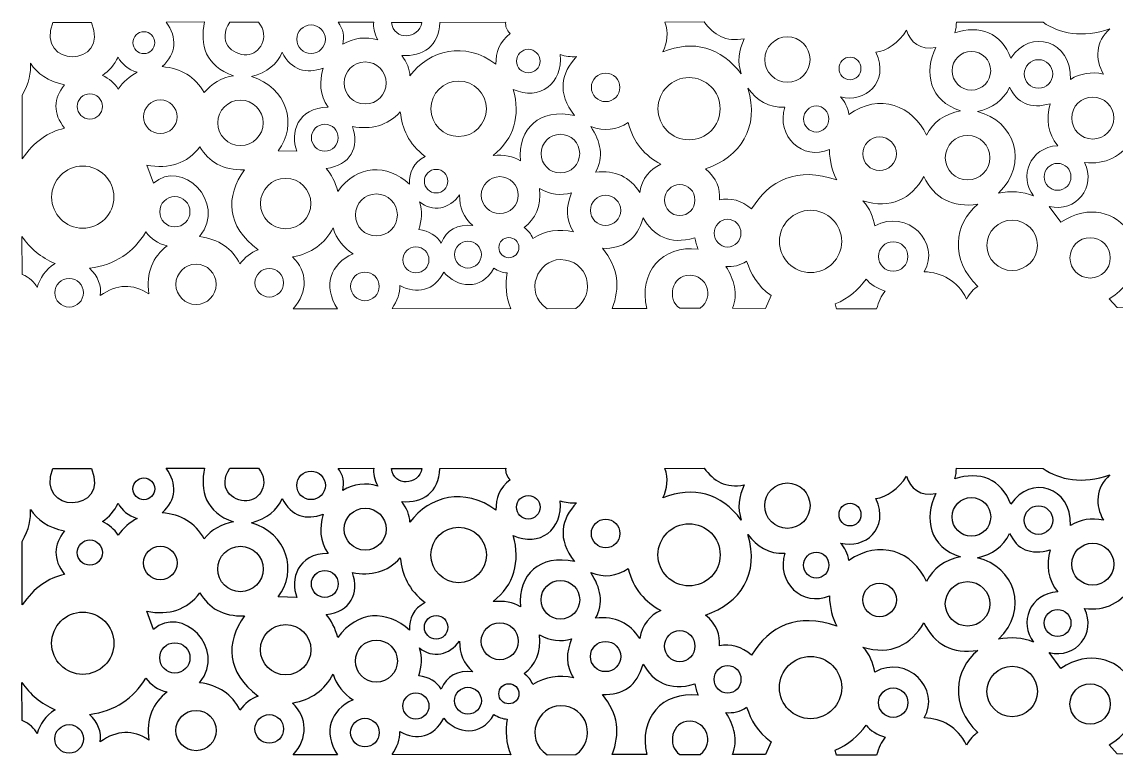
# Model space of a CAD drawing. Header units: centimetres. Extents: x -118 to 118, y -35 to 9.
# Drawn here: x -117.5 to -52.4, y -35.1 to 8.5 of the extents above; entities that cross this region are included whole.
import ezdxf

# ---------------------------------------------------------------- set-up
doc = ezdxf.new("R2010")
doc.units = ezdxf.units.CM
doc.header["$MEASUREMENT"] = 0
doc.layers.add('layer 1', color=7, linetype='Continuous')

msp = doc.modelspace()

# ---------------------------------------------------------------- linework, layer by layer
at = {"layer": 'layer 1', "color": 242, "lineweight": 9}
for centre, major_axis, ratio in [((-110.27073, 7.29929), (0, 0.65), 1), ((-100.32417, 7.50527), (0, 0.85), 1), ((-71.98524, 6.29813), (0, 1.35), 1), ((-87.40008, 6.20369), (0, 0.7), 1), ((-61.04068, 5.63064), (0, 1.15), 1), ((-97.10514, 4.90265), (0, 1.25), 1), ((-68.26158, 5.76593), (0, 0.675), 0.96296296), ((-57.04718, 5.43667), (0, 0.85), 1), ((-82.79856, 4.64246), (0, 0.85), 1), ((-77.83662, 3.37304), (0, 1.85), 1), ((-91.54593, 3.36758), (0, 1.65), 1), ((-91.54593, 3.36758), (0, 1.65), 1), ((-113.48412, 3.50757), (0, 0.75), 1), ((-53.81946, 2.81751), (0, 1.25), 1), ((-109.28972, 2.89125), (0, 1), 1), ((-104.52606, 2.53033), (0, 1.35), 1), ((-70.26854, 2.76147), (0, 0.775), 0.96774194), ((-99.50612, 1.64598), (0, 0.8), 1), ((-85.49292, 0.69989), (0, 1.15), 1), ((-66.50227, 0.69378), (0, 1), 1), ((-61.26812, 0.46021), (0, 1.325), 1), ((-55.91403, -0.67867), (0, 0.8), 1), ((-113.90802, -1.88547), (0, 1.85), 1), ((-92.88576, -0.93631), (0, 0.7), 1), ((-101.83495, -2.26802), (0, 1.5), 1), ((-89.09826, -1.7668), (0, 1.1), 1), ((-78.38812, -2.05643), (0, 0.925), 0.97297297), ((-108.42882, -2.75301), (0, 0.9), 1), ((-108.42882, -2.75301), (0, 0.9), 1), ((-96.43878, -2.94457), (0, 1.25), 1), ((-82.80508, -2.67275), (0, 0.9), 1), ((-75.54768, -4.02711), (0, 0.825), 0.96969697), ((-70.60712, -4.51853), (0, 1.85), 1), ((-58.61319, -4.75231), (0, 1.5), 1), ((-90.99368, -5.30244), (0, 0.8), 1), ((-88.5543, -4.88818), (0, 0.6), 1), ((-65.69106, -5.41651), (0, 0.875), 1), ((-53.975, -5.49755), (0, 1.2), 1), ((-94.08523, -5.61449), (0, 0.775), 1), ((-107.16684, -7.07259), (0, 1.2), 1), ((-102.81152, -6.98003), (0, 0.85), 1), ((-97.1191, -7.1942), (0, 0.85), 1), ((-114.71676, -7.56907), (0, 0.85), 1)]:
    msp.add_ellipse(centre, major_axis=major_axis, ratio=ratio, dxfattribs=at)
at = {"layer": 'layer 1', "color": 177}
for centre, major_axis, ratio in [((-100.32417, -19.02363), (0, 0.85), 1), ((-110.27073, -19.22961), (0, 0.65), 1), ((-71.98524, -20.23077), (0, 1.35), 1), ((-87.40008, -20.32521), (0, 0.7), 1), ((-68.26158, -20.76297), (0, 0.675), 0.96296296), ((-61.04068, -20.89826), (0, 1.15), 1), ((-97.10514, -21.62625), (0, 1.25), 1), ((-57.04718, -21.09223), (0, 0.85), 1), ((-82.79856, -21.88644), (0, 0.85), 1), ((-77.83662, -23.15586), (0, 1.85), 1), ((-91.54593, -23.16132), (0, 1.65), 1), ((-91.54593, -23.16132), (0, 1.65), 1), ((-113.48412, -23.02133), (0, 0.75), 1), ((-109.28972, -23.63765), (0, 1), 1), ((-104.52606, -23.99857), (0, 1.35), 1), ((-53.81946, -23.71139), (0, 1.25), 1), ((-70.26854, -23.76743), (0, 0.775), 0.96774194), ((-99.50612, -24.88292), (0, 0.8), 1), ((-85.49292, -25.82901), (0, 1.15), 1), ((-66.50227, -25.83512), (0, 1), 1), ((-61.26812, -26.06869), (0, 1.325), 1), ((-113.90802, -28.41437), (0, 1.85), 1), ((-55.91403, -27.20757), (0, 0.8), 1), ((-101.83495, -28.79692), (0, 1.5), 1), ((-92.88576, -27.46521), (0, 0.7), 1), ((-89.09826, -28.2957), (0, 1.1), 1), ((-78.38812, -28.58533), (0, 0.925), 0.97297297), ((-108.42882, -29.28191), (0, 0.9), 1), ((-108.42882, -29.28191), (0, 0.9), 1), ((-96.43878, -29.47347), (0, 1.25), 1), ((-82.80508, -29.20165), (0, 0.9), 1), ((-70.60712, -31.04743), (0, 1.85), 1), ((-75.54768, -30.55601), (0, 0.825), 0.96969697), ((-58.61319, -31.28121), (0, 1.5), 1), ((-90.99368, -31.83134), (0, 0.8), 1), ((-88.5543, -31.41708), (0, 0.6), 1), ((-65.69106, -31.94541), (0, 0.875), 1), ((-53.975, -32.02645), (0, 1.2), 1), ((-94.08523, -32.14339), (0, 0.775), 1), ((-107.16684, -33.60149), (0, 1.2), 1), ((-102.81152, -33.50893), (0, 0.85), 1), ((-97.1191, -33.7231), (0, 0.85), 1), ((-114.71676, -34.09797), (0, 0.85), 1)]:
    msp.add_ellipse(centre, major_axis=major_axis, ratio=ratio, dxfattribs=at)
at = {"layer": 'layer 1', "color": 242, "lineweight": 9}
for points, knots in [([(-115.69395, 8.50445), (-116.7439, 5.75632), (-112.25194, 5.8111), (-113.39319, 8.50445), (-113.39319, 8.50445), (-113.39319, 8.50445), (-115.69395, 8.50445), (-115.69395, 8.50445)], [0, 0, 0, 0, 0.33333333, 0.33333333, 0.33333333, 0.33333333, 1, 1, 1, 1]), ([(-108.9366, 8.52389), (-108.27848, 7.58134), (-108.3331, 6.66285), (-109.1811, 5.87351), (-109.1811, 5.87351), (-108.06862, 5.77531), (-107.21614, 5.28713), (-106.67742, 4.32827), (-106.67742, 4.32827), (-106.24058, 4.87269), (-105.6603, 5.20847), (-104.93658, 5.33561), (-104.93658, 5.33561), (-106.61575, 5.90766), (-106.95148, 7.18235), (-106.65786, 8.53367), (-106.65786, 8.53367), (-106.65786, 8.53367), (-108.9366, 8.52389), (-108.9366, 8.52389)], [0, 0, 0, 0, 0.16666667, 0.16666667, 0.16666667, 0.16666667, 0.33333333, 0.33333333, 0.33333333, 0.33333333, 0.5, 0.5, 0.5, 0.5, 0.66666667, 0.66666667, 0.66666667, 0.66666667, 1, 1, 1, 1]), ([(-105.15174, 8.52389), (-105.92303, 7.40887), (-105.03552, 6.53219), (-104.13652, 6.58097), (-104.13652, 6.58097), (-103.39448, 6.62123), (-102.72956, 7.5928), (-103.45002, 8.52389), (-103.45002, 8.52389), (-103.45002, 8.52389), (-105.15174, 8.52389), (-105.15174, 8.52389)], [0, 0, 0, 0, 0.25, 0.25, 0.25, 0.25, 0.5, 0.5, 0.5, 0.5, 1, 1, 1, 1]), ([(-98.70324, 8.50979), (-98.41407, 8.11408), (-98.32783, 7.67778), (-98.4445, 7.20087), (-98.4445, 7.20087), (-97.76976, 7.59153), (-97.07472, 7.67778), (-96.35936, 7.45961), (-96.35936, 7.45961), (-96.56785, 7.87311), (-96.64269, 8.22317), (-96.58766, 8.52501), (-96.58766, 8.52501), (-96.58766, 8.52501), (-98.70324, 8.50979), (-98.70324, 8.50979)], [0, 0, 0, 0, 0.2, 0.2, 0.2, 0.2, 0.4, 0.4, 0.4, 0.4, 0.6, 0.6, 0.6, 0.6, 1, 1, 1, 1]), ([(-95.54236, 8.50661), (-95.40541, 7.41093), (-93.92739, 7.47941), (-93.72764, 8.50661), (-93.72764, 8.50661), (-93.72764, 8.50661), (-95.54236, 8.50661), (-95.54236, 8.50661)], [0, 0, 0, 0, 0.33333333, 0.33333333, 0.33333333, 0.33333333, 1, 1, 1, 1]), ([(-92.6662, 8.50661), (-92.71755, 7.09135), (-93.65915, 6.45792), (-94.92604, 6.53781), (-94.92604, 6.53781), (-94.62473, 6.13265), (-94.4558, 5.72749), (-94.44668, 5.32229), (-94.44668, 5.32229), (-93.28947, 6.86899), (-91.19175, 7.41948), (-89.3278, 6.02421), (-89.3278, 6.02421), (-89.33997, 6.73014), (-89.10981, 7.35217), (-88.48892, 7.83893), (-88.48892, 7.83893), (-88.67041, 8.04589), (-88.78341, 8.26809), (-88.74572, 8.52373), (-88.74572, 8.52373), (-88.74572, 8.52373), (-92.6662, 8.50661), (-92.6662, 8.50661)], [0, 0, 0, 0, 0.14285714, 0.14285714, 0.14285714, 0.14285714, 0.28571429, 0.28571429, 0.28571429, 0.28571429, 0.42857143, 0.42857143, 0.42857143, 0.42857143, 0.57142857, 0.57142857, 0.57142857, 0.57142857, 0.71428571, 0.71428571, 0.71428571, 0.71428571, 1, 1, 1, 1]), ([(-79.27074, 8.51505), (-79.04837, 7.8906), (-79.14562, 7.31181), (-79.38816, 6.75375), (-79.38816, 6.75375), (-77.58869, 7.48493), (-75.94069, 7.04372), (-74.7305, 5.44256), (-74.7305, 5.44256), (-74.97164, 6.14057), (-74.87765, 6.83858), (-74.55437, 7.53655), (-74.55437, 7.53655), (-75.64911, 7.30886), (-76.37854, 7.76608), (-76.94191, 8.53462), (-76.94191, 8.53462), (-76.94191, 8.53462), (-79.27074, 8.51505), (-79.27074, 8.51505)], [0, 0, 0, 0, 0.16666667, 0.16666667, 0.16666667, 0.16666667, 0.33333333, 0.33333333, 0.33333333, 0.33333333, 0.5, 0.5, 0.5, 0.5, 0.66666667, 0.66666667, 0.66666667, 0.66666667, 1, 1, 1, 1]), ([(-61.93172, 8.52501), (-61.93947, 8.3264), (-61.95537, 8.10481), (-62.0233, 7.8919), (-62.0233, 7.8919), (-60.5712, 8.36975), (-59.2567, 7.90447), (-58.68986, 6.37899), (-58.68986, 6.37899), (-57.53859, 8.17228), (-55.07193, 7.42492), (-55.1436, 5.11573), (-55.1436, 5.11573), (-54.56215, 5.47782), (-53.9077, 5.58436), (-53.18022, 5.43535), (-53.18022, 5.43535), (-53.69683, 6.31623), (-53.65216, 7.35795), (-52.79972, 8.12929), (-52.79972, 8.12929), (-54.43629, 7.54796), (-55.79291, 7.83573), (-56.77214, 8.50979), (-56.77214, 8.50979), (-56.77214, 8.50979), (-61.93172, 8.52501), (-61.93172, 8.52501)], [0, 0, 0, 0, 0.125, 0.125, 0.125, 0.125, 0.25, 0.25, 0.25, 0.25, 0.375, 0.375, 0.375, 0.375, 0.5, 0.5, 0.5, 0.5, 0.625, 0.625, 0.625, 0.625, 0.75, 0.75, 0.75, 0.75, 1, 1, 1, 1]), ([(-68.81804, 4.07253), (-68.5616, 3.80379), (-68.40269, 3.45305), (-68.32156, 3.02821), (-68.32156, 3.02821), (-66.53736, 4.33583), (-64.49599, 3.56382), (-63.71628, 1.79557), (-63.71628, 1.79557), (-63.31058, 2.57012), (-62.64914, 3.07386), (-61.679, 3.25077), (-61.679, 3.25077), (-63.54416, 3.81468), (-63.88861, 5.56089), (-63.15132, 7.01717), (-63.15132, 7.01717), (-64.08209, 6.81788), (-64.68076, 7.33875), (-64.89756, 8.04437), (-64.89756, 8.04437), (-65.36294, 7.28954), (-66.0856, 6.80033), (-66.7294, 6.72613), (-66.7294, 6.72613), (-65.8664, 4.9109), (-67.40198, 3.69965), (-68.81804, 4.07253)], [0, 0, 0, 0, 0.125, 0.125, 0.125, 0.125, 0.25, 0.25, 0.25, 0.25, 0.375, 0.375, 0.375, 0.375, 0.5, 0.5, 0.5, 0.5, 0.625, 0.625, 0.625, 0.625, 0.75, 0.75, 0.75, 0.75, 1, 1, 1, 1]), ([(-102.04151, 6.73107), (-102.34034, 6.01687), (-102.91529, 5.53772), (-103.87597, 5.27993), (-103.87597, 5.27993), (-101.74204, 4.64393), (-101.11344, 2.41589), (-102.27424, 0.87175), (-102.27424, 0.87175), (-102.27424, 0.87175), (-101.16535, 0.84437), (-101.16535, 0.84437), (-101.16535, 0.84437), (-101.61475, 1.90598), (-101.11556, 3.44868), (-99.3172, 3.45916), (-99.3172, 3.45916), (-99.80093, 4.19614), (-99.85113, 4.97649), (-99.60469, 5.78646), (-99.60469, 5.78646), (-100.61097, 5.42582), (-101.49627, 5.63569), (-102.04151, 6.73107)], [0, 0, 0, 0, 0.14285714, 0.14285714, 0.14285714, 0.14285714, 0.28571429, 0.28571429, 0.28571429, 0.28571429, 0.42857143, 0.42857143, 0.42857143, 0.42857143, 0.57142857, 0.57142857, 0.57142857, 0.57142857, 0.71428571, 0.71428571, 0.71428571, 0.71428571, 1, 1, 1, 1]), ([(-85.5075, 6.59207), (-85.30819, 4.87512), (-86.75342, 3.81599), (-88.29276, 4.52215), (-88.29276, 4.52215), (-87.8734, 2.93986), (-88.22127, 1.6133), (-89.49514, 0.59539), (-89.49514, 0.59539), (-88.85891, 0.64449), (-88.3036, 0.5587), (-87.8666, 0.27577), (-87.8666, 0.27577), (-88.02296, 2.21593), (-86.72319, 3.42413), (-84.65518, 2.96971), (-84.65518, 2.96971), (-85.7076, 4.30774), (-85.43428, 5.50198), (-84.53342, 6.47031), (-84.53342, 6.47031), (-84.87181, 6.44937), (-85.19832, 6.48175), (-85.5075, 6.59207)], [0, 0, 0, 0, 0.14285714, 0.14285714, 0.14285714, 0.14285714, 0.28571429, 0.28571429, 0.28571429, 0.28571429, 0.42857143, 0.42857143, 0.42857143, 0.42857143, 0.57142857, 0.57142857, 0.57142857, 0.57142857, 0.71428571, 0.71428571, 0.71428571, 0.71428571, 1, 1, 1, 1]), ([(-117.01084, 6.07557), (-116.98726, 5.51704), (-117.09706, 4.89361), (-117.50732, 4.17525), (-117.50732, 4.17525), (-117.50732, 4.17525), (-117.50732, 0.39173), (-117.50732, 0.39173), (-117.50732, 0.39173), (-116.8097, 1.42036), (-115.96225, 1.9996), (-114.99068, 2.20645), (-114.99068, 2.20645), (-115.69688, 3.11526), (-115.65409, 3.97411), (-114.99068, 4.79157), (-114.99068, 4.79157), (-115.97938, 5.00129), (-116.61568, 5.45498), (-117.01084, 6.07557)], [0, 0, 0, 0, 0.16666667, 0.16666667, 0.16666667, 0.16666667, 0.33333333, 0.33333333, 0.33333333, 0.33333333, 0.5, 0.5, 0.5, 0.5, 0.66666667, 0.66666667, 0.66666667, 0.66666667, 1, 1, 1, 1]), ([(-111.80214, 6.44075), (-112.02668, 5.99046), (-112.33392, 5.62291), (-112.74102, 5.35517), (-112.74102, 5.35517), (-112.34248, 5.15794), (-112.01811, 4.89716), (-111.80214, 4.54343), (-111.80214, 4.54343), (-111.48918, 4.96723), (-111.11102, 5.29975), (-110.66766, 5.54099), (-110.66766, 5.54099), (-111.23126, 5.69828), (-111.57763, 6.02266), (-111.80214, 6.44075)], [0, 0, 0, 0, 0.2, 0.2, 0.2, 0.2, 0.4, 0.4, 0.4, 0.4, 0.6, 0.6, 0.6, 0.6, 1, 1, 1, 1]), ([(-74.33505, 4.58768), (-73.63134, 2.24663), (-74.77374, 0.49766), (-76.85493, -0.20557), (-76.85493, -0.20557), (-76.19296, -0.76876), (-75.96471, -1.38618), (-76.03323, -2.0407), (-76.03323, -2.0407), (-75.34848, -1.90373), (-74.70937, -2.08632), (-74.11593, -2.5885), (-74.11593, -2.5885), (-73.06616, -0.86599), (-71.40568, -0.05105), (-69.04878, -0.86293), (-69.04878, -0.86293), (-69.31659, -0.38208), (-69.46268, 0.2205), (-69.48702, 0.94481), (-69.48702, 0.94481), (-71.10076, 0.24523), (-72.66656, 1.75092), (-72.14385, 3.46469), (-72.14385, 3.46469), (-73.09865, 3.41305), (-73.81764, 3.87867), (-74.33505, 4.58768)], [0, 0, 0, 0, 0.125, 0.125, 0.125, 0.125, 0.25, 0.25, 0.25, 0.25, 0.375, 0.375, 0.375, 0.375, 0.5, 0.5, 0.5, 0.5, 0.625, 0.625, 0.625, 0.625, 0.75, 0.75, 0.75, 0.75, 1, 1, 1, 1]), ([(-58.76596, 4.64391), (-59.14148, 3.85483), (-59.80608, 3.409), (-60.66846, 3.19801), (-60.66846, 3.19801), (-58.50269, 2.67183), (-57.55742, 0.12604), (-59.43564, -1.64195), (-59.43564, -1.64195), (-58.70016, -1.50906), (-57.99775, -1.55269), (-57.33528, -1.80937), (-57.33528, -1.80937), (-58.2276, -0.69708), (-57.59097, 1.07318), (-55.9046, 1.17375), (-55.9046, 1.17375), (-56.50435, 1.90881), (-56.59823, 2.75225), (-56.34598, 3.66983), (-56.34598, 3.66983), (-57.54344, 3.32848), (-58.31777, 3.71498), (-58.76596, 4.64391)], [0, 0, 0, 0, 0.14285714, 0.14285714, 0.14285714, 0.14285714, 0.28571429, 0.28571429, 0.28571429, 0.28571429, 0.42857143, 0.42857143, 0.42857143, 0.42857143, 0.57142857, 0.57142857, 0.57142857, 0.57142857, 0.71428571, 0.71428571, 0.71428571, 0.71428571, 1, 1, 1, 1]), ([(-95.0145, 3.19079), (-95.78924, 2.32436), (-96.76871, 2.13065), (-97.86306, 2.31431), (-97.86306, 2.31431), (-97.42901, 1.0726), (-97.99222, 0.00209), (-99.42429, -0.17818), (-99.42429, -0.17818), (-99.12564, -0.52936), (-98.87456, -0.97216), (-98.73954, -1.54768), (-98.73954, -1.54768), (-97.54693, 0.07176), (-95.83277, 0.11362), (-94.4667, -1.10944), (-94.4667, -1.10944), (-94.48727, -0.40717), (-94.24534, 0.17259), (-93.53544, 0.53396), (-93.53544, 0.53396), (-94.53531, 1.2826), (-94.91569, 2.19865), (-95.0145, 3.19079)], [0, 0, 0, 0, 0.14285714, 0.14285714, 0.14285714, 0.14285714, 0.28571429, 0.28571429, 0.28571429, 0.28571429, 0.42857143, 0.42857143, 0.42857143, 0.42857143, 0.57142857, 0.57142857, 0.57142857, 0.57142857, 0.71428571, 0.71428571, 0.71428571, 0.71428571, 1, 1, 1, 1]), ([(-81.45645, 2.56082), (-82.15032, 2.0906), (-82.88985, 2.00844), (-83.67504, 2.31431), (-83.67504, 2.31431), (-83.10427, 1.41043), (-82.87596, 0.50658), (-83.40114, -0.3973), (-83.40114, -0.3973), (-82.21863, -0.25758), (-81.3607, -0.69212), (-80.7717, -1.60246), (-80.7717, -1.60246), (-80.61852, -0.75448), (-80.16716, -0.23178), (-79.51176, 0.06833), (-79.51176, 0.06833), (-80.44963, 0.56816), (-81.1578, 1.33051), (-81.45645, 2.56082)], [0, 0, 0, 0, 0.16666667, 0.16666667, 0.16666667, 0.16666667, 0.33333333, 0.33333333, 0.33333333, 0.33333333, 0.5, 0.5, 0.5, 0.5, 0.66666667, 0.66666667, 0.66666667, 0.66666667, 1, 1, 1, 1]), ([(-51.43701, 1.62956), (-52.08253, 0.51944), (-53.04118, 0.03555), (-54.31296, 0.17789), (-54.31296, 0.17789), (-53.58542, -1.28046), (-54.81637, -2.83679), (-56.41441, -2.43925), (-56.41441, -2.43925), (-56.41441, -2.43925), (-55.70985, -3.38281), (-55.70985, -3.38281), (-55.70985, -3.38281), (-52.36196, -1.12623), (-49.18865, -5.66538), (-52.8339, -7.92955), (-52.8339, -7.92955), (-52.8339, -7.92955), (-52.36827, -8.44996), (-52.36827, -8.44996), (-52.36827, -8.44996), (-52.36827, -8.44996), (-49.21842, -8.50474), (-49.21842, -8.50474), (-49.21842, -8.50474), (-50.2056, -7.03098), (-48.5956, -5.00797), (-46.61637, -6.20398), (-46.61637, -6.20398), (-46.61637, -6.20398), (-46.34247, -5.79313), (-46.34247, -5.79313), (-46.34247, -5.79313), (-47.30351, -5.50406), (-47.80286, -4.80948), (-48.04065, -3.93061), (-48.04065, -3.93061), (-49.43194, -4.58889), (-50.94079, -2.9876), (-49.76622, -1.30117), (-49.76622, -1.30117), (-50.93745, -0.61605), (-51.38908, 0.41089), (-51.43701, 1.62956)], [0, 0, 0, 0, 0.08333333, 0.08333333, 0.08333333, 0.08333333, 0.16666667, 0.16666667, 0.16666667, 0.16666667, 0.25, 0.25, 0.25, 0.25, 0.33333333, 0.33333333, 0.33333333, 0.33333333, 0.41666667, 0.41666667, 0.41666667, 0.41666667, 0.5, 0.5, 0.5, 0.5, 0.58333333, 0.58333333, 0.58333333, 0.58333333, 0.66666667, 0.66666667, 0.66666667, 0.66666667, 0.75, 0.75, 0.75, 0.75, 0.83333333, 0.83333333, 0.83333333, 0.83333333, 1, 1, 1, 1]), ([(-110.10302, 0.01703), (-110.10302, 0.01703), (-109.7073, -1.06359), (-109.7073, -1.06359), (-109.7073, -1.06359), (-108.05719, 0.43689), (-105.29476, -2.15812), (-106.95248, -4.22935), (-106.95248, -4.22935), (-105.81099, -4.38661), (-105.01449, -4.92945), (-104.56294, -5.85789), (-104.56294, -5.85789), (-104.27129, -5.46841), (-103.91076, -5.18224), (-103.4671, -5.02079), (-103.4671, -5.02079), (-105.38231, -3.60024), (-105.4229, -1.84487), (-104.28898, -0.25693), (-104.28898, -0.25693), (-105.58143, -0.29625), (-106.416, 0.21868), (-106.93726, 1.11287), (-106.93726, 1.11287), (-107.70842, 0.09313), (-108.76368, -0.22649), (-110.10302, 0.01703)], [0, 0, 0, 0, 0.125, 0.125, 0.125, 0.125, 0.25, 0.25, 0.25, 0.25, 0.375, 0.375, 0.375, 0.375, 0.5, 0.5, 0.5, 0.5, 0.625, 0.625, 0.625, 0.625, 0.75, 0.75, 0.75, 0.75, 1, 1, 1, 1]), ([(-67.4896, -2.11146), (-67.08098, -2.54736), (-66.87344, -3.08206), (-66.78508, -3.59878), (-66.78508, -3.59878), (-64.84791, -2.52905), (-62.84022, -4.60816), (-63.84958, -6.31901), (-63.84958, -6.31901), (-62.77647, -6.38068), (-61.88704, -6.82286), (-61.32505, -7.94332), (-61.32505, -7.94332), (-61.13371, -7.58381), (-60.91192, -7.33591), (-60.65967, -7.19966), (-60.65967, -7.19966), (-62.34424, -5.5785), (-62.06015, -3.48564), (-60.65967, -2.30716), (-60.65967, -2.30716), (-62.16023, -2.53183), (-63.24477, -1.95364), (-63.86915, -0.66328), (-63.86915, -0.66328), (-64.60366, -1.9914), (-65.85612, -2.61785), (-67.4896, -2.11146)], [0, 0, 0, 0, 0.125, 0.125, 0.125, 0.125, 0.25, 0.25, 0.25, 0.25, 0.375, 0.375, 0.375, 0.375, 0.5, 0.5, 0.5, 0.5, 0.625, 0.625, 0.625, 0.625, 0.75, 0.75, 0.75, 0.75, 1, 1, 1, 1]), ([(-93.87866, -2.16239), (-93.69609, -2.71386), (-93.73033, -3.26533), (-93.91289, -3.81684), (-93.91289, -3.81684), (-93.30056, -3.9005), (-92.85557, -4.16673), (-92.57792, -4.61554), (-92.57792, -4.61554), (-92.27652, -3.84202), (-91.61284, -3.46834), (-90.70668, -3.57723), (-90.70668, -3.57723), (-91.26008, -3.098), (-91.48828, -2.47425), (-91.49397, -1.75163), (-91.49397, -1.75163), (-92.07826, -2.60405), (-93.09661, -2.79707), (-93.87866, -2.16239)], [0, 0, 0, 0, 0.16666667, 0.16666667, 0.16666667, 0.16666667, 0.33333333, 0.33333333, 0.33333333, 0.33333333, 0.5, 0.5, 0.5, 0.5, 0.66666667, 0.66666667, 0.66666667, 0.66666667, 1, 1, 1, 1]), ([(-86.72778, -1.37587), (-86.60697, -2.4473), (-86.98742, -3.16785), (-87.64908, -3.69157), (-87.64908, -3.69157), (-87.41317, -3.86979), (-87.22423, -4.07485), (-87.13863, -4.33897), (-87.13863, -4.33897), (-86.37096, -3.85979), (-85.55682, -3.76774), (-84.71088, -3.94057), (-84.71088, -3.94057), (-85.16511, -3.20901), (-85.1772, -2.43466), (-84.82293, -1.62487), (-84.82293, -1.62487), (-85.47052, -1.80714), (-86.10628, -1.74125), (-86.72778, -1.37587)], [0, 0, 0, 0, 0.16666667, 0.16666667, 0.16666667, 0.16666667, 0.33333333, 0.33333333, 0.33333333, 0.33333333, 0.5, 0.5, 0.5, 0.5, 0.66666667, 0.66666667, 0.66666667, 0.66666667, 1, 1, 1, 1]), ([(-80.57622, -3.11829), (-80.92247, -4.41261), (-81.75702, -4.97448), (-82.9962, -4.92947), (-82.9962, -4.92947), (-82.02718, -6.07857), (-81.9257, -7.27587), (-82.41784, -8.50617), (-82.41784, -8.50617), (-82.41784, -8.50617), (-80.34792, -8.50617), (-80.34792, -8.50617), (-80.34792, -8.50617), (-80.85841, -6.34365), (-79.43663, -4.73286), (-77.2887, -4.97513), (-77.2887, -4.97513), (-77.39139, -4.75189), (-77.45387, -4.52866), (-77.50178, -4.30545), (-77.50178, -4.30545), (-79.02899, -4.75464), (-79.94217, -4.17115), (-80.57622, -3.11829)], [0, 0, 0, 0, 0.14285714, 0.14285714, 0.14285714, 0.14285714, 0.28571429, 0.28571429, 0.28571429, 0.28571429, 0.42857143, 0.42857143, 0.42857143, 0.42857143, 0.57142857, 0.57142857, 0.57142857, 0.57142857, 0.71428571, 0.71428571, 0.71428571, 0.71428571, 1, 1, 1, 1]), ([(-99.01316, -3.71415), (-99.51139, -4.66878), (-100.31389, -5.24308), (-101.42067, -5.43706), (-101.42067, -5.43706), (-100.53164, -6.30897), (-100.4879, -7.52793), (-101.38644, -8.51776), (-101.38644, -8.51776), (-101.38644, -8.51776), (-98.75073, -8.51776), (-98.75073, -8.51776), (-98.75073, -8.51776), (-99.64928, -7.15758), (-99.17575, -5.85779), (-97.82652, -5.2545), (-97.82652, -5.2545), (-98.39323, -4.88366), (-98.8116, -4.38923), (-99.01316, -3.71415)], [0, 0, 0, 0, 0.16666667, 0.16666667, 0.16666667, 0.16666667, 0.33333333, 0.33333333, 0.33333333, 0.33333333, 0.5, 0.5, 0.5, 0.5, 0.66666667, 0.66666667, 0.66666667, 0.66666667, 1, 1, 1, 1]), ([(-117.52908, -4.22692), (-117.52908, -4.22692), (-117.51663, -6.48037), (-117.51663, -6.48037), (-117.51663, -6.48037), (-117.04973, -6.66709), (-116.78828, -6.94515), (-116.62023, -7.26472), (-116.62023, -7.26472), (-116.45892, -6.6972), (-116.1425, -6.20127), (-115.54953, -5.83297), (-115.54953, -5.83297), (-116.41486, -5.48441), (-117.02906, -4.90755), (-117.52908, -4.22692)], [0, 0, 0, 0, 0.2, 0.2, 0.2, 0.2, 0.4, 0.4, 0.4, 0.4, 0.6, 0.6, 0.6, 0.6, 1, 1, 1, 1]), ([(-110.16284, -3.95675), (-110.8776, -5.16228), (-111.96471, -5.9127), (-113.50124, -6.11387), (-113.50124, -6.11387), (-112.99334, -6.61034), (-112.78218, -7.15246), (-112.8678, -7.74027), (-112.8678, -7.74027), (-111.88054, -7.04406), (-110.9161, -7.00981), (-109.97452, -7.63755), (-109.97452, -7.63755), (-110.13432, -6.38778), (-109.7691, -5.43476), (-108.87884, -4.77851), (-108.87884, -4.77851), (-109.46663, -4.66438), (-109.83631, -4.34159), (-110.16284, -3.95675)], [0, 0, 0, 0, 0.16666667, 0.16666667, 0.16666667, 0.16666667, 0.33333333, 0.33333333, 0.33333333, 0.33333333, 0.5, 0.5, 0.5, 0.5, 0.66666667, 0.66666667, 0.66666667, 0.66666667, 1, 1, 1, 1]), ([(-84.57307, -8.5059), (-84.57307, -8.5059), (-86.27063, -8.51959), (-86.27063, -8.51959), (-86.27063, -8.51959), (-87.72065, -7.55672), (-86.81482, -5.58993), (-85.4903, -5.60362), (-85.4903, -5.60362), (-83.81666, -5.59221), (-83.34893, -7.65485), (-84.57307, -8.5059)], [0, 0, 0, 0, 0.25, 0.25, 0.25, 0.25, 0.5, 0.5, 0.5, 0.5, 1, 1, 1, 1]), ([(-74.4132, -5.68808), (-74.80683, -5.96575), (-75.2214, -6.03419), (-75.64548, -6.00756), (-75.64548, -6.00756), (-75.14334, -6.79672), (-74.90751, -7.61444), (-75.25754, -8.49494), (-75.25754, -8.49494), (-75.25754, -8.49494), (-73.29502, -8.50635), (-73.29502, -8.50635), (-73.29502, -8.50635), (-73.29502, -8.50635), (-72.95272, -7.74188), (-72.95272, -7.74188), (-72.95272, -7.74188), (-73.79266, -7.15019), (-74.15273, -6.43223), (-74.4132, -5.68808)], [0, 0, 0, 0, 0.16666667, 0.16666667, 0.16666667, 0.16666667, 0.33333333, 0.33333333, 0.33333333, 0.33333333, 0.5, 0.5, 0.5, 0.5, 0.66666667, 0.66666667, 0.66666667, 0.66666667, 1, 1, 1, 1]), ([(-95.03522, -7.13637), (-95.02272, -7.59296), (-95.19995, -8.04956), (-95.50704, -8.50617), (-95.50704, -8.50617), (-95.50704, -8.50617), (-88.44496, -8.52139), (-88.44496, -8.52139), (-88.44496, -8.52139), (-88.73516, -7.8111), (-88.78041, -7.10086), (-88.65804, -6.39059), (-88.65804, -6.39059), (-88.93079, -6.38855), (-89.19262, -6.2774), (-89.44948, -6.11663), (-89.44948, -6.11663), (-90.20173, -7.49143), (-91.65762, -7.25701), (-92.4326, -6.34493), (-92.4326, -6.34493), (-92.99574, -7.45093), (-94.04592, -7.69952), (-95.03522, -7.13637)], [0, 0, 0, 0, 0.14285714, 0.14285714, 0.14285714, 0.14285714, 0.28571429, 0.28571429, 0.28571429, 0.28571429, 0.42857143, 0.42857143, 0.42857143, 0.42857143, 0.57142857, 0.57142857, 0.57142857, 0.57142857, 0.71428571, 0.71428571, 0.71428571, 0.71428571, 1, 1, 1, 1]), ([(-77.17442, -8.49494), (-77.17442, -8.49494), (-78.38388, -8.49494), (-78.38388, -8.49494), (-78.38388, -8.49494), (-79.15997, -7.99857), (-78.90518, -6.51147), (-77.77915, -6.52101), (-77.77915, -6.52101), (-76.81267, -6.53418), (-76.27623, -7.79304), (-77.17442, -8.49494)], [0, 0, 0, 0, 0.25, 0.25, 0.25, 0.25, 0.5, 0.5, 0.5, 0.5, 1, 1, 1, 1]), ([(-67.30578, -6.75427), (-67.75689, -7.39482), (-68.34575, -7.90822), (-69.13593, -8.23582), (-69.13593, -8.23582), (-69.11863, -8.34778), (-69.09373, -8.44738), (-69.06123, -8.53462), (-69.06123, -8.53462), (-69.06123, -8.53462), (-66.68328, -8.53462), (-66.68328, -8.53462), (-66.68328, -8.53462), (-66.56036, -8.12315), (-66.40509, -7.74864), (-66.16038, -7.47637), (-66.16038, -7.47637), (-66.62532, -7.31879), (-67.07558, -7.07809), (-67.30578, -6.75427)], [0, 0, 0, 0, 0.16666667, 0.16666667, 0.16666667, 0.16666667, 0.33333333, 0.33333333, 0.33333333, 0.33333333, 0.5, 0.5, 0.5, 0.5, 0.66666667, 0.66666667, 0.66666667, 0.66666667, 1, 1, 1, 1])]:
    msp.add_open_spline(points, degree=3, knots=knots, dxfattribs=at)
at = {"layer": 'layer 1', "color": 177}
for points, knots in [([(-115.69395, -18.02445), (-116.7439, -20.77258), (-112.25194, -20.7178), (-113.39319, -18.02445), (-113.39319, -18.02445), (-113.39319, -18.02445), (-115.69395, -18.02445), (-115.69395, -18.02445)], [0, 0, 0, 0, 0.33333333, 0.33333333, 0.33333333, 0.33333333, 1, 1, 1, 1]), ([(-108.9366, -18.00501), (-108.27848, -18.94756), (-108.3331, -19.86605), (-109.1811, -20.65539), (-109.1811, -20.65539), (-108.06862, -20.75359), (-107.21614, -21.24177), (-106.67742, -22.20063), (-106.67742, -22.20063), (-106.24058, -21.65621), (-105.6603, -21.32043), (-104.93658, -21.19329), (-104.93658, -21.19329), (-106.61575, -20.62124), (-106.95148, -19.34655), (-106.65786, -17.99523), (-106.65786, -17.99523), (-106.65786, -17.99523), (-108.9366, -18.00501), (-108.9366, -18.00501)], [0, 0, 0, 0, 0.16666667, 0.16666667, 0.16666667, 0.16666667, 0.33333333, 0.33333333, 0.33333333, 0.33333333, 0.5, 0.5, 0.5, 0.5, 0.66666667, 0.66666667, 0.66666667, 0.66666667, 1, 1, 1, 1]), ([(-105.15174, -18.00501), (-105.92303, -19.12003), (-105.03552, -19.99671), (-104.13652, -19.94793), (-104.13652, -19.94793), (-103.39448, -19.90767), (-102.72956, -18.9361), (-103.45002, -18.00501), (-103.45002, -18.00501), (-103.45002, -18.00501), (-105.15174, -18.00501), (-105.15174, -18.00501)], [0, 0, 0, 0, 0.25, 0.25, 0.25, 0.25, 0.5, 0.5, 0.5, 0.5, 1, 1, 1, 1]), ([(-98.70324, -18.01911), (-98.41407, -18.41482), (-98.32783, -18.85112), (-98.4445, -19.32803), (-98.4445, -19.32803), (-97.76976, -18.93737), (-97.07472, -18.85112), (-96.35936, -19.06929), (-96.35936, -19.06929), (-96.56785, -18.65579), (-96.64269, -18.30573), (-96.58766, -18.00389), (-96.58766, -18.00389), (-96.58766, -18.00389), (-98.70324, -18.01911), (-98.70324, -18.01911)], [0, 0, 0, 0, 0.2, 0.2, 0.2, 0.2, 0.4, 0.4, 0.4, 0.4, 0.6, 0.6, 0.6, 0.6, 1, 1, 1, 1]), ([(-95.54236, -18.02229), (-95.40541, -19.11797), (-93.92739, -19.04949), (-93.72764, -18.02229), (-93.72764, -18.02229), (-93.72764, -18.02229), (-95.54236, -18.02229), (-95.54236, -18.02229)], [0, 0, 0, 0, 0.33333333, 0.33333333, 0.33333333, 0.33333333, 1, 1, 1, 1]), ([(-92.6662, -18.02229), (-92.71755, -19.43755), (-93.65915, -20.07098), (-94.92604, -19.99109), (-94.92604, -19.99109), (-94.62473, -20.39625), (-94.4558, -20.80141), (-94.44668, -21.20661), (-94.44668, -21.20661), (-93.28947, -19.65991), (-91.19175, -19.10942), (-89.3278, -20.50469), (-89.3278, -20.50469), (-89.33997, -19.79876), (-89.10981, -19.17673), (-88.48892, -18.68997), (-88.48892, -18.68997), (-88.67041, -18.48301), (-88.78341, -18.26081), (-88.74572, -18.00517), (-88.74572, -18.00517), (-88.74572, -18.00517), (-92.6662, -18.02229), (-92.6662, -18.02229)], [0, 0, 0, 0, 0.14285714, 0.14285714, 0.14285714, 0.14285714, 0.28571429, 0.28571429, 0.28571429, 0.28571429, 0.42857143, 0.42857143, 0.42857143, 0.42857143, 0.57142857, 0.57142857, 0.57142857, 0.57142857, 0.71428571, 0.71428571, 0.71428571, 0.71428571, 1, 1, 1, 1]), ([(-79.27074, -18.01385), (-79.04837, -18.6383), (-79.14562, -19.21709), (-79.38816, -19.77515), (-79.38816, -19.77515), (-77.58869, -19.04397), (-75.94069, -19.48518), (-74.7305, -21.08634), (-74.7305, -21.08634), (-74.97164, -20.38833), (-74.87765, -19.69032), (-74.55437, -18.99235), (-74.55437, -18.99235), (-75.64911, -19.22004), (-76.37854, -18.76282), (-76.94191, -17.99428), (-76.94191, -17.99428), (-76.94191, -17.99428), (-79.27074, -18.01385), (-79.27074, -18.01385)], [0, 0, 0, 0, 0.16666667, 0.16666667, 0.16666667, 0.16666667, 0.33333333, 0.33333333, 0.33333333, 0.33333333, 0.5, 0.5, 0.5, 0.5, 0.66666667, 0.66666667, 0.66666667, 0.66666667, 1, 1, 1, 1]), ([(-61.93172, -18.00389), (-61.93947, -18.2025), (-61.95537, -18.42409), (-62.0233, -18.637), (-62.0233, -18.637), (-60.5712, -18.15915), (-59.2567, -18.62443), (-58.68986, -20.14991), (-58.68986, -20.14991), (-57.53859, -18.35662), (-55.07193, -19.10398), (-55.1436, -21.41317), (-55.1436, -21.41317), (-54.56215, -21.05108), (-53.9077, -20.94454), (-53.18022, -21.09355), (-53.18022, -21.09355), (-53.69683, -20.21267), (-53.65216, -19.17095), (-52.79972, -18.39961), (-52.79972, -18.39961), (-54.43629, -18.98094), (-55.79291, -18.69317), (-56.77214, -18.01911), (-56.77214, -18.01911), (-56.77214, -18.01911), (-61.93172, -18.00389), (-61.93172, -18.00389)], [0, 0, 0, 0, 0.125, 0.125, 0.125, 0.125, 0.25, 0.25, 0.25, 0.25, 0.375, 0.375, 0.375, 0.375, 0.5, 0.5, 0.5, 0.5, 0.625, 0.625, 0.625, 0.625, 0.75, 0.75, 0.75, 0.75, 1, 1, 1, 1]), ([(-68.81804, -22.45637), (-68.5616, -22.72511), (-68.40269, -23.07585), (-68.32156, -23.50069), (-68.32156, -23.50069), (-66.53736, -22.19307), (-64.49599, -22.96508), (-63.71628, -24.73333), (-63.71628, -24.73333), (-63.31058, -23.95878), (-62.64914, -23.45504), (-61.679, -23.27813), (-61.679, -23.27813), (-63.54416, -22.71422), (-63.88861, -20.96801), (-63.15132, -19.51173), (-63.15132, -19.51173), (-64.08209, -19.71102), (-64.68076, -19.19015), (-64.89756, -18.48453), (-64.89756, -18.48453), (-65.36294, -19.23936), (-66.0856, -19.72857), (-66.7294, -19.80277), (-66.7294, -19.80277), (-65.8664, -21.618), (-67.40198, -22.82925), (-68.81804, -22.45637)], [0, 0, 0, 0, 0.125, 0.125, 0.125, 0.125, 0.25, 0.25, 0.25, 0.25, 0.375, 0.375, 0.375, 0.375, 0.5, 0.5, 0.5, 0.5, 0.625, 0.625, 0.625, 0.625, 0.75, 0.75, 0.75, 0.75, 1, 1, 1, 1]), ([(-111.80214, -20.08815), (-112.02668, -20.53844), (-112.33392, -20.90599), (-112.74102, -21.17373), (-112.74102, -21.17373), (-112.34248, -21.37096), (-112.01811, -21.63174), (-111.80214, -21.98547), (-111.80214, -21.98547), (-111.48918, -21.56167), (-111.11102, -21.22915), (-110.66766, -20.98791), (-110.66766, -20.98791), (-111.23126, -20.83062), (-111.57763, -20.50624), (-111.80214, -20.08815)], [0, 0, 0, 0, 0.2, 0.2, 0.2, 0.2, 0.4, 0.4, 0.4, 0.4, 0.6, 0.6, 0.6, 0.6, 1, 1, 1, 1]), ([(-102.04151, -19.79783), (-102.34034, -20.51203), (-102.91529, -20.99118), (-103.87597, -21.24897), (-103.87597, -21.24897), (-101.74204, -21.88497), (-101.11344, -24.11301), (-102.27424, -25.65715), (-102.27424, -25.65715), (-102.27424, -25.65715), (-101.16535, -25.68453), (-101.16535, -25.68453), (-101.16535, -25.68453), (-101.61475, -24.62292), (-101.11556, -23.08022), (-99.3172, -23.06974), (-99.3172, -23.06974), (-99.80093, -22.33276), (-99.85113, -21.55241), (-99.60469, -20.74244), (-99.60469, -20.74244), (-100.61097, -21.10308), (-101.49627, -20.89321), (-102.04151, -19.79783)], [0, 0, 0, 0, 0.14285714, 0.14285714, 0.14285714, 0.14285714, 0.28571429, 0.28571429, 0.28571429, 0.28571429, 0.42857143, 0.42857143, 0.42857143, 0.42857143, 0.57142857, 0.57142857, 0.57142857, 0.57142857, 0.71428571, 0.71428571, 0.71428571, 0.71428571, 1, 1, 1, 1]), ([(-85.5075, -19.93683), (-85.30819, -21.65378), (-86.75342, -22.71291), (-88.29276, -22.00675), (-88.29276, -22.00675), (-87.8734, -23.58904), (-88.22127, -24.9156), (-89.49514, -25.93351), (-89.49514, -25.93351), (-88.85891, -25.88441), (-88.3036, -25.9702), (-87.8666, -26.25313), (-87.8666, -26.25313), (-88.02296, -24.31297), (-86.72319, -23.10477), (-84.65518, -23.55919), (-84.65518, -23.55919), (-85.7076, -22.22116), (-85.43428, -21.02692), (-84.53342, -20.05859), (-84.53342, -20.05859), (-84.87181, -20.07953), (-85.19832, -20.04715), (-85.5075, -19.93683)], [0, 0, 0, 0, 0.14285714, 0.14285714, 0.14285714, 0.14285714, 0.28571429, 0.28571429, 0.28571429, 0.28571429, 0.42857143, 0.42857143, 0.42857143, 0.42857143, 0.57142857, 0.57142857, 0.57142857, 0.57142857, 0.71428571, 0.71428571, 0.71428571, 0.71428571, 1, 1, 1, 1]), ([(-117.01084, -20.45333), (-116.98726, -21.01186), (-117.09706, -21.63529), (-117.50732, -22.35365), (-117.50732, -22.35365), (-117.50732, -22.35365), (-117.50732, -26.13717), (-117.50732, -26.13717), (-117.50732, -26.13717), (-116.8097, -25.10854), (-115.96225, -24.5293), (-114.99068, -24.32245), (-114.99068, -24.32245), (-115.69688, -23.41364), (-115.65409, -22.55479), (-114.99068, -21.73733), (-114.99068, -21.73733), (-115.97938, -21.52761), (-116.61568, -21.07392), (-117.01084, -20.45333)], [0, 0, 0, 0, 0.16666667, 0.16666667, 0.16666667, 0.16666667, 0.33333333, 0.33333333, 0.33333333, 0.33333333, 0.5, 0.5, 0.5, 0.5, 0.66666667, 0.66666667, 0.66666667, 0.66666667, 1, 1, 1, 1]), ([(-74.33505, -21.94122), (-73.63134, -24.28227), (-74.77374, -26.03124), (-76.85493, -26.73447), (-76.85493, -26.73447), (-76.19296, -27.29766), (-75.96471, -27.91508), (-76.03323, -28.5696), (-76.03323, -28.5696), (-75.34848, -28.43263), (-74.70937, -28.61522), (-74.11593, -29.1174), (-74.11593, -29.1174), (-73.06616, -27.39489), (-71.40568, -26.57995), (-69.04878, -27.39183), (-69.04878, -27.39183), (-69.31659, -26.91098), (-69.46268, -26.3084), (-69.48702, -25.58409), (-69.48702, -25.58409), (-71.10076, -26.28367), (-72.66656, -24.77798), (-72.14385, -23.06421), (-72.14385, -23.06421), (-73.09865, -23.11585), (-73.81764, -22.65023), (-74.33505, -21.94122)], [0, 0, 0, 0, 0.125, 0.125, 0.125, 0.125, 0.25, 0.25, 0.25, 0.25, 0.375, 0.375, 0.375, 0.375, 0.5, 0.5, 0.5, 0.5, 0.625, 0.625, 0.625, 0.625, 0.75, 0.75, 0.75, 0.75, 1, 1, 1, 1]), ([(-58.76596, -21.88499), (-59.14148, -22.67407), (-59.80608, -23.1199), (-60.66846, -23.33089), (-60.66846, -23.33089), (-58.50269, -23.85707), (-57.55742, -26.40286), (-59.43564, -28.17085), (-59.43564, -28.17085), (-58.70016, -28.03796), (-57.99775, -28.08159), (-57.33528, -28.33827), (-57.33528, -28.33827), (-58.2276, -27.22598), (-57.59097, -25.45572), (-55.9046, -25.35515), (-55.9046, -25.35515), (-56.50435, -24.62009), (-56.59823, -23.77665), (-56.34598, -22.85907), (-56.34598, -22.85907), (-57.54344, -23.20042), (-58.31777, -22.81392), (-58.76596, -21.88499)], [0, 0, 0, 0, 0.14285714, 0.14285714, 0.14285714, 0.14285714, 0.28571429, 0.28571429, 0.28571429, 0.28571429, 0.42857143, 0.42857143, 0.42857143, 0.42857143, 0.57142857, 0.57142857, 0.57142857, 0.57142857, 0.71428571, 0.71428571, 0.71428571, 0.71428571, 1, 1, 1, 1]), ([(-95.0145, -23.33811), (-95.78924, -24.20454), (-96.76871, -24.39825), (-97.86306, -24.21459), (-97.86306, -24.21459), (-97.42901, -25.4563), (-97.99222, -26.52681), (-99.42429, -26.70708), (-99.42429, -26.70708), (-99.12564, -27.05826), (-98.87456, -27.50106), (-98.73954, -28.07658), (-98.73954, -28.07658), (-97.54693, -26.45714), (-95.83277, -26.41528), (-94.4667, -27.63834), (-94.4667, -27.63834), (-94.48727, -26.93607), (-94.24534, -26.35631), (-93.53544, -25.99494), (-93.53544, -25.99494), (-94.53531, -25.2463), (-94.91569, -24.33025), (-95.0145, -23.33811)], [0, 0, 0, 0, 0.14285714, 0.14285714, 0.14285714, 0.14285714, 0.28571429, 0.28571429, 0.28571429, 0.28571429, 0.42857143, 0.42857143, 0.42857143, 0.42857143, 0.57142857, 0.57142857, 0.57142857, 0.57142857, 0.71428571, 0.71428571, 0.71428571, 0.71428571, 1, 1, 1, 1]), ([(-81.45645, -23.96808), (-82.15032, -24.4383), (-82.88985, -24.52046), (-83.67504, -24.21459), (-83.67504, -24.21459), (-83.10427, -25.11847), (-82.87596, -26.02232), (-83.40114, -26.9262), (-83.40114, -26.9262), (-82.21863, -26.78648), (-81.3607, -27.22102), (-80.7717, -28.13136), (-80.7717, -28.13136), (-80.61852, -27.28338), (-80.16716, -26.76068), (-79.51176, -26.46057), (-79.51176, -26.46057), (-80.44963, -25.96074), (-81.1578, -25.19839), (-81.45645, -23.96808)], [0, 0, 0, 0, 0.16666667, 0.16666667, 0.16666667, 0.16666667, 0.33333333, 0.33333333, 0.33333333, 0.33333333, 0.5, 0.5, 0.5, 0.5, 0.66666667, 0.66666667, 0.66666667, 0.66666667, 1, 1, 1, 1]), ([(-51.43701, -24.89934), (-52.08253, -26.00946), (-53.04118, -26.49335), (-54.31296, -26.35101), (-54.31296, -26.35101), (-53.58542, -27.80936), (-54.81637, -29.36569), (-56.41441, -28.96815), (-56.41441, -28.96815), (-56.41441, -28.96815), (-55.70985, -29.91171), (-55.70985, -29.91171), (-55.70985, -29.91171), (-52.36196, -27.65513), (-49.18865, -32.19428), (-52.8339, -34.45845), (-52.8339, -34.45845), (-52.8339, -34.45845), (-52.36827, -34.97886), (-52.36827, -34.97886), (-52.36827, -34.97886), (-52.36827, -34.97886), (-49.21842, -35.03364), (-49.21842, -35.03364), (-49.21842, -35.03364), (-50.2056, -33.55988), (-48.5956, -31.53687), (-46.61637, -32.73288), (-46.61637, -32.73288), (-46.61637, -32.73288), (-46.34247, -32.32203), (-46.34247, -32.32203), (-46.34247, -32.32203), (-47.30351, -32.03296), (-47.80286, -31.33838), (-48.04065, -30.45951), (-48.04065, -30.45951), (-49.43194, -31.11779), (-50.94079, -29.5165), (-49.76622, -27.83007), (-49.76622, -27.83007), (-50.93745, -27.14495), (-51.38908, -26.11801), (-51.43701, -24.89934)], [0, 0, 0, 0, 0.08333333, 0.08333333, 0.08333333, 0.08333333, 0.16666667, 0.16666667, 0.16666667, 0.16666667, 0.25, 0.25, 0.25, 0.25, 0.33333333, 0.33333333, 0.33333333, 0.33333333, 0.41666667, 0.41666667, 0.41666667, 0.41666667, 0.5, 0.5, 0.5, 0.5, 0.58333333, 0.58333333, 0.58333333, 0.58333333, 0.66666667, 0.66666667, 0.66666667, 0.66666667, 0.75, 0.75, 0.75, 0.75, 0.83333333, 0.83333333, 0.83333333, 0.83333333, 1, 1, 1, 1]), ([(-110.10302, -26.51187), (-110.10302, -26.51187), (-109.7073, -27.59249), (-109.7073, -27.59249), (-109.7073, -27.59249), (-108.05719, -26.09201), (-105.29476, -28.68702), (-106.95248, -30.75825), (-106.95248, -30.75825), (-105.81099, -30.91551), (-105.01449, -31.45835), (-104.56294, -32.38679), (-104.56294, -32.38679), (-104.27129, -31.99731), (-103.91076, -31.71114), (-103.4671, -31.54969), (-103.4671, -31.54969), (-105.38231, -30.12914), (-105.4229, -28.37377), (-104.28898, -26.78583), (-104.28898, -26.78583), (-105.58143, -26.82515), (-106.416, -26.31022), (-106.93726, -25.41603), (-106.93726, -25.41603), (-107.70842, -26.43577), (-108.76368, -26.75539), (-110.10302, -26.51187)], [0, 0, 0, 0, 0.125, 0.125, 0.125, 0.125, 0.25, 0.25, 0.25, 0.25, 0.375, 0.375, 0.375, 0.375, 0.5, 0.5, 0.5, 0.5, 0.625, 0.625, 0.625, 0.625, 0.75, 0.75, 0.75, 0.75, 1, 1, 1, 1]), ([(-67.4896, -28.64036), (-67.08098, -29.07626), (-66.87344, -29.61096), (-66.78508, -30.12768), (-66.78508, -30.12768), (-64.84791, -29.05795), (-62.84022, -31.13706), (-63.84958, -32.84791), (-63.84958, -32.84791), (-62.77647, -32.90958), (-61.88704, -33.35176), (-61.32505, -34.47222), (-61.32505, -34.47222), (-61.13371, -34.11271), (-60.91192, -33.86481), (-60.65967, -33.72856), (-60.65967, -33.72856), (-62.34424, -32.1074), (-62.06015, -30.01454), (-60.65967, -28.83606), (-60.65967, -28.83606), (-62.16023, -29.06073), (-63.24477, -28.48254), (-63.86915, -27.19218), (-63.86915, -27.19218), (-64.60366, -28.5203), (-65.85612, -29.14675), (-67.4896, -28.64036)], [0, 0, 0, 0, 0.125, 0.125, 0.125, 0.125, 0.25, 0.25, 0.25, 0.25, 0.375, 0.375, 0.375, 0.375, 0.5, 0.5, 0.5, 0.5, 0.625, 0.625, 0.625, 0.625, 0.75, 0.75, 0.75, 0.75, 1, 1, 1, 1]), ([(-86.72778, -27.90477), (-86.60697, -28.9762), (-86.98742, -29.69675), (-87.64908, -30.22047), (-87.64908, -30.22047), (-87.41317, -30.39869), (-87.22423, -30.60375), (-87.13863, -30.86787), (-87.13863, -30.86787), (-86.37096, -30.38869), (-85.55682, -30.29664), (-84.71088, -30.46947), (-84.71088, -30.46947), (-85.16511, -29.73791), (-85.1772, -28.96356), (-84.82293, -28.15377), (-84.82293, -28.15377), (-85.47052, -28.33604), (-86.10628, -28.27015), (-86.72778, -27.90477)], [0, 0, 0, 0, 0.16666667, 0.16666667, 0.16666667, 0.16666667, 0.33333333, 0.33333333, 0.33333333, 0.33333333, 0.5, 0.5, 0.5, 0.5, 0.66666667, 0.66666667, 0.66666667, 0.66666667, 1, 1, 1, 1]), ([(-93.87866, -28.69129), (-93.69609, -29.24276), (-93.73033, -29.79423), (-93.91289, -30.34574), (-93.91289, -30.34574), (-93.30056, -30.4294), (-92.85557, -30.69563), (-92.57792, -31.14444), (-92.57792, -31.14444), (-92.27652, -30.37092), (-91.61284, -29.99724), (-90.70668, -30.10613), (-90.70668, -30.10613), (-91.26008, -29.6269), (-91.48828, -29.00315), (-91.49397, -28.28053), (-91.49397, -28.28053), (-92.07826, -29.13295), (-93.09661, -29.32597), (-93.87866, -28.69129)], [0, 0, 0, 0, 0.16666667, 0.16666667, 0.16666667, 0.16666667, 0.33333333, 0.33333333, 0.33333333, 0.33333333, 0.5, 0.5, 0.5, 0.5, 0.66666667, 0.66666667, 0.66666667, 0.66666667, 1, 1, 1, 1]), ([(-80.57622, -29.64719), (-80.92247, -30.94151), (-81.75702, -31.50338), (-82.9962, -31.45837), (-82.9962, -31.45837), (-82.02718, -32.60747), (-81.9257, -33.80477), (-82.41784, -35.03507), (-82.41784, -35.03507), (-82.41784, -35.03507), (-80.34792, -35.03507), (-80.34792, -35.03507), (-80.34792, -35.03507), (-80.85841, -32.87255), (-79.43663, -31.26176), (-77.2887, -31.50403), (-77.2887, -31.50403), (-77.39139, -31.28079), (-77.45387, -31.05756), (-77.50178, -30.83435), (-77.50178, -30.83435), (-79.02899, -31.28354), (-79.94217, -30.70005), (-80.57622, -29.64719)], [0, 0, 0, 0, 0.14285714, 0.14285714, 0.14285714, 0.14285714, 0.28571429, 0.28571429, 0.28571429, 0.28571429, 0.42857143, 0.42857143, 0.42857143, 0.42857143, 0.57142857, 0.57142857, 0.57142857, 0.57142857, 0.71428571, 0.71428571, 0.71428571, 0.71428571, 1, 1, 1, 1]), ([(-110.16284, -30.48565), (-110.8776, -31.69118), (-111.96471, -32.4416), (-113.50124, -32.64277), (-113.50124, -32.64277), (-112.99334, -33.13924), (-112.78218, -33.68136), (-112.8678, -34.26917), (-112.8678, -34.26917), (-111.88054, -33.57296), (-110.9161, -33.53871), (-109.97452, -34.16645), (-109.97452, -34.16645), (-110.13432, -32.91668), (-109.7691, -31.96366), (-108.87884, -31.30741), (-108.87884, -31.30741), (-109.46663, -31.19328), (-109.83631, -30.87049), (-110.16284, -30.48565)], [0, 0, 0, 0, 0.16666667, 0.16666667, 0.16666667, 0.16666667, 0.33333333, 0.33333333, 0.33333333, 0.33333333, 0.5, 0.5, 0.5, 0.5, 0.66666667, 0.66666667, 0.66666667, 0.66666667, 1, 1, 1, 1]), ([(-99.01316, -30.24305), (-99.51139, -31.19768), (-100.31389, -31.77198), (-101.42067, -31.96596), (-101.42067, -31.96596), (-100.53164, -32.83787), (-100.4879, -34.05683), (-101.38644, -35.04666), (-101.38644, -35.04666), (-101.38644, -35.04666), (-98.75073, -35.04666), (-98.75073, -35.04666), (-98.75073, -35.04666), (-99.64928, -33.68648), (-99.17575, -32.38669), (-97.82652, -31.7834), (-97.82652, -31.7834), (-98.39323, -31.41256), (-98.8116, -30.91813), (-99.01316, -30.24305)], [0, 0, 0, 0, 0.16666667, 0.16666667, 0.16666667, 0.16666667, 0.33333333, 0.33333333, 0.33333333, 0.33333333, 0.5, 0.5, 0.5, 0.5, 0.66666667, 0.66666667, 0.66666667, 0.66666667, 1, 1, 1, 1]), ([(-117.52908, -30.75582), (-117.52908, -30.75582), (-117.51663, -33.00927), (-117.51663, -33.00927), (-117.51663, -33.00927), (-117.04973, -33.19599), (-116.78828, -33.47405), (-116.62023, -33.79362), (-116.62023, -33.79362), (-116.45892, -33.2261), (-116.1425, -32.73017), (-115.54953, -32.36187), (-115.54953, -32.36187), (-116.41486, -32.01331), (-117.02906, -31.43645), (-117.52908, -30.75582)], [0, 0, 0, 0, 0.2, 0.2, 0.2, 0.2, 0.4, 0.4, 0.4, 0.4, 0.6, 0.6, 0.6, 0.6, 1, 1, 1, 1]), ([(-84.57307, -35.0348), (-84.57307, -35.0348), (-86.27063, -35.04849), (-86.27063, -35.04849), (-86.27063, -35.04849), (-87.72065, -34.08562), (-86.81482, -32.11883), (-85.4903, -32.13252), (-85.4903, -32.13252), (-83.81666, -32.12111), (-83.34893, -34.18375), (-84.57307, -35.0348)], [0, 0, 0, 0, 0.25, 0.25, 0.25, 0.25, 0.5, 0.5, 0.5, 0.5, 1, 1, 1, 1]), ([(-74.4132, -32.21698), (-74.80683, -32.49465), (-75.2214, -32.56309), (-75.64548, -32.53646), (-75.64548, -32.53646), (-75.14334, -33.32562), (-74.90751, -34.14334), (-75.25754, -35.02384), (-75.25754, -35.02384), (-75.25754, -35.02384), (-73.29502, -35.03525), (-73.29502, -35.03525), (-73.29502, -35.03525), (-73.29502, -35.03525), (-72.95272, -34.27078), (-72.95272, -34.27078), (-72.95272, -34.27078), (-73.79266, -33.67909), (-74.15273, -32.96113), (-74.4132, -32.21698)], [0, 0, 0, 0, 0.16666667, 0.16666667, 0.16666667, 0.16666667, 0.33333333, 0.33333333, 0.33333333, 0.33333333, 0.5, 0.5, 0.5, 0.5, 0.66666667, 0.66666667, 0.66666667, 0.66666667, 1, 1, 1, 1]), ([(-95.03522, -33.66527), (-95.02272, -34.12186), (-95.19995, -34.57846), (-95.50704, -35.03507), (-95.50704, -35.03507), (-95.50704, -35.03507), (-88.44496, -35.05029), (-88.44496, -35.05029), (-88.44496, -35.05029), (-88.73516, -34.34), (-88.78041, -33.62976), (-88.65804, -32.91949), (-88.65804, -32.91949), (-88.93079, -32.91745), (-89.19262, -32.8063), (-89.44948, -32.64553), (-89.44948, -32.64553), (-90.20173, -34.02033), (-91.65762, -33.78591), (-92.4326, -32.87383), (-92.4326, -32.87383), (-92.99574, -33.97983), (-94.04592, -34.22842), (-95.03522, -33.66527)], [0, 0, 0, 0, 0.14285714, 0.14285714, 0.14285714, 0.14285714, 0.28571429, 0.28571429, 0.28571429, 0.28571429, 0.42857143, 0.42857143, 0.42857143, 0.42857143, 0.57142857, 0.57142857, 0.57142857, 0.57142857, 0.71428571, 0.71428571, 0.71428571, 0.71428571, 1, 1, 1, 1]), ([(-77.17442, -35.02384), (-77.17442, -35.02384), (-78.38388, -35.02384), (-78.38388, -35.02384), (-78.38388, -35.02384), (-79.15997, -34.52747), (-78.90518, -33.04037), (-77.77915, -33.04991), (-77.77915, -33.04991), (-76.81267, -33.06308), (-76.27623, -34.32194), (-77.17442, -35.02384)], [0, 0, 0, 0, 0.25, 0.25, 0.25, 0.25, 0.5, 0.5, 0.5, 0.5, 1, 1, 1, 1]), ([(-67.30578, -33.28317), (-67.75689, -33.92372), (-68.34575, -34.43712), (-69.13593, -34.76472), (-69.13593, -34.76472), (-69.11863, -34.87668), (-69.09373, -34.97628), (-69.06123, -35.06352), (-69.06123, -35.06352), (-69.06123, -35.06352), (-66.68328, -35.06352), (-66.68328, -35.06352), (-66.68328, -35.06352), (-66.56036, -34.65205), (-66.40509, -34.27754), (-66.16038, -34.00527), (-66.16038, -34.00527), (-66.62532, -33.84769), (-67.07558, -33.60699), (-67.30578, -33.28317)], [0, 0, 0, 0, 0.16666667, 0.16666667, 0.16666667, 0.16666667, 0.33333333, 0.33333333, 0.33333333, 0.33333333, 0.5, 0.5, 0.5, 0.5, 0.66666667, 0.66666667, 0.66666667, 0.66666667, 1, 1, 1, 1])]:
    msp.add_open_spline(points, degree=3, knots=knots, dxfattribs=at)

doc.saveas('drawing.dxf')
